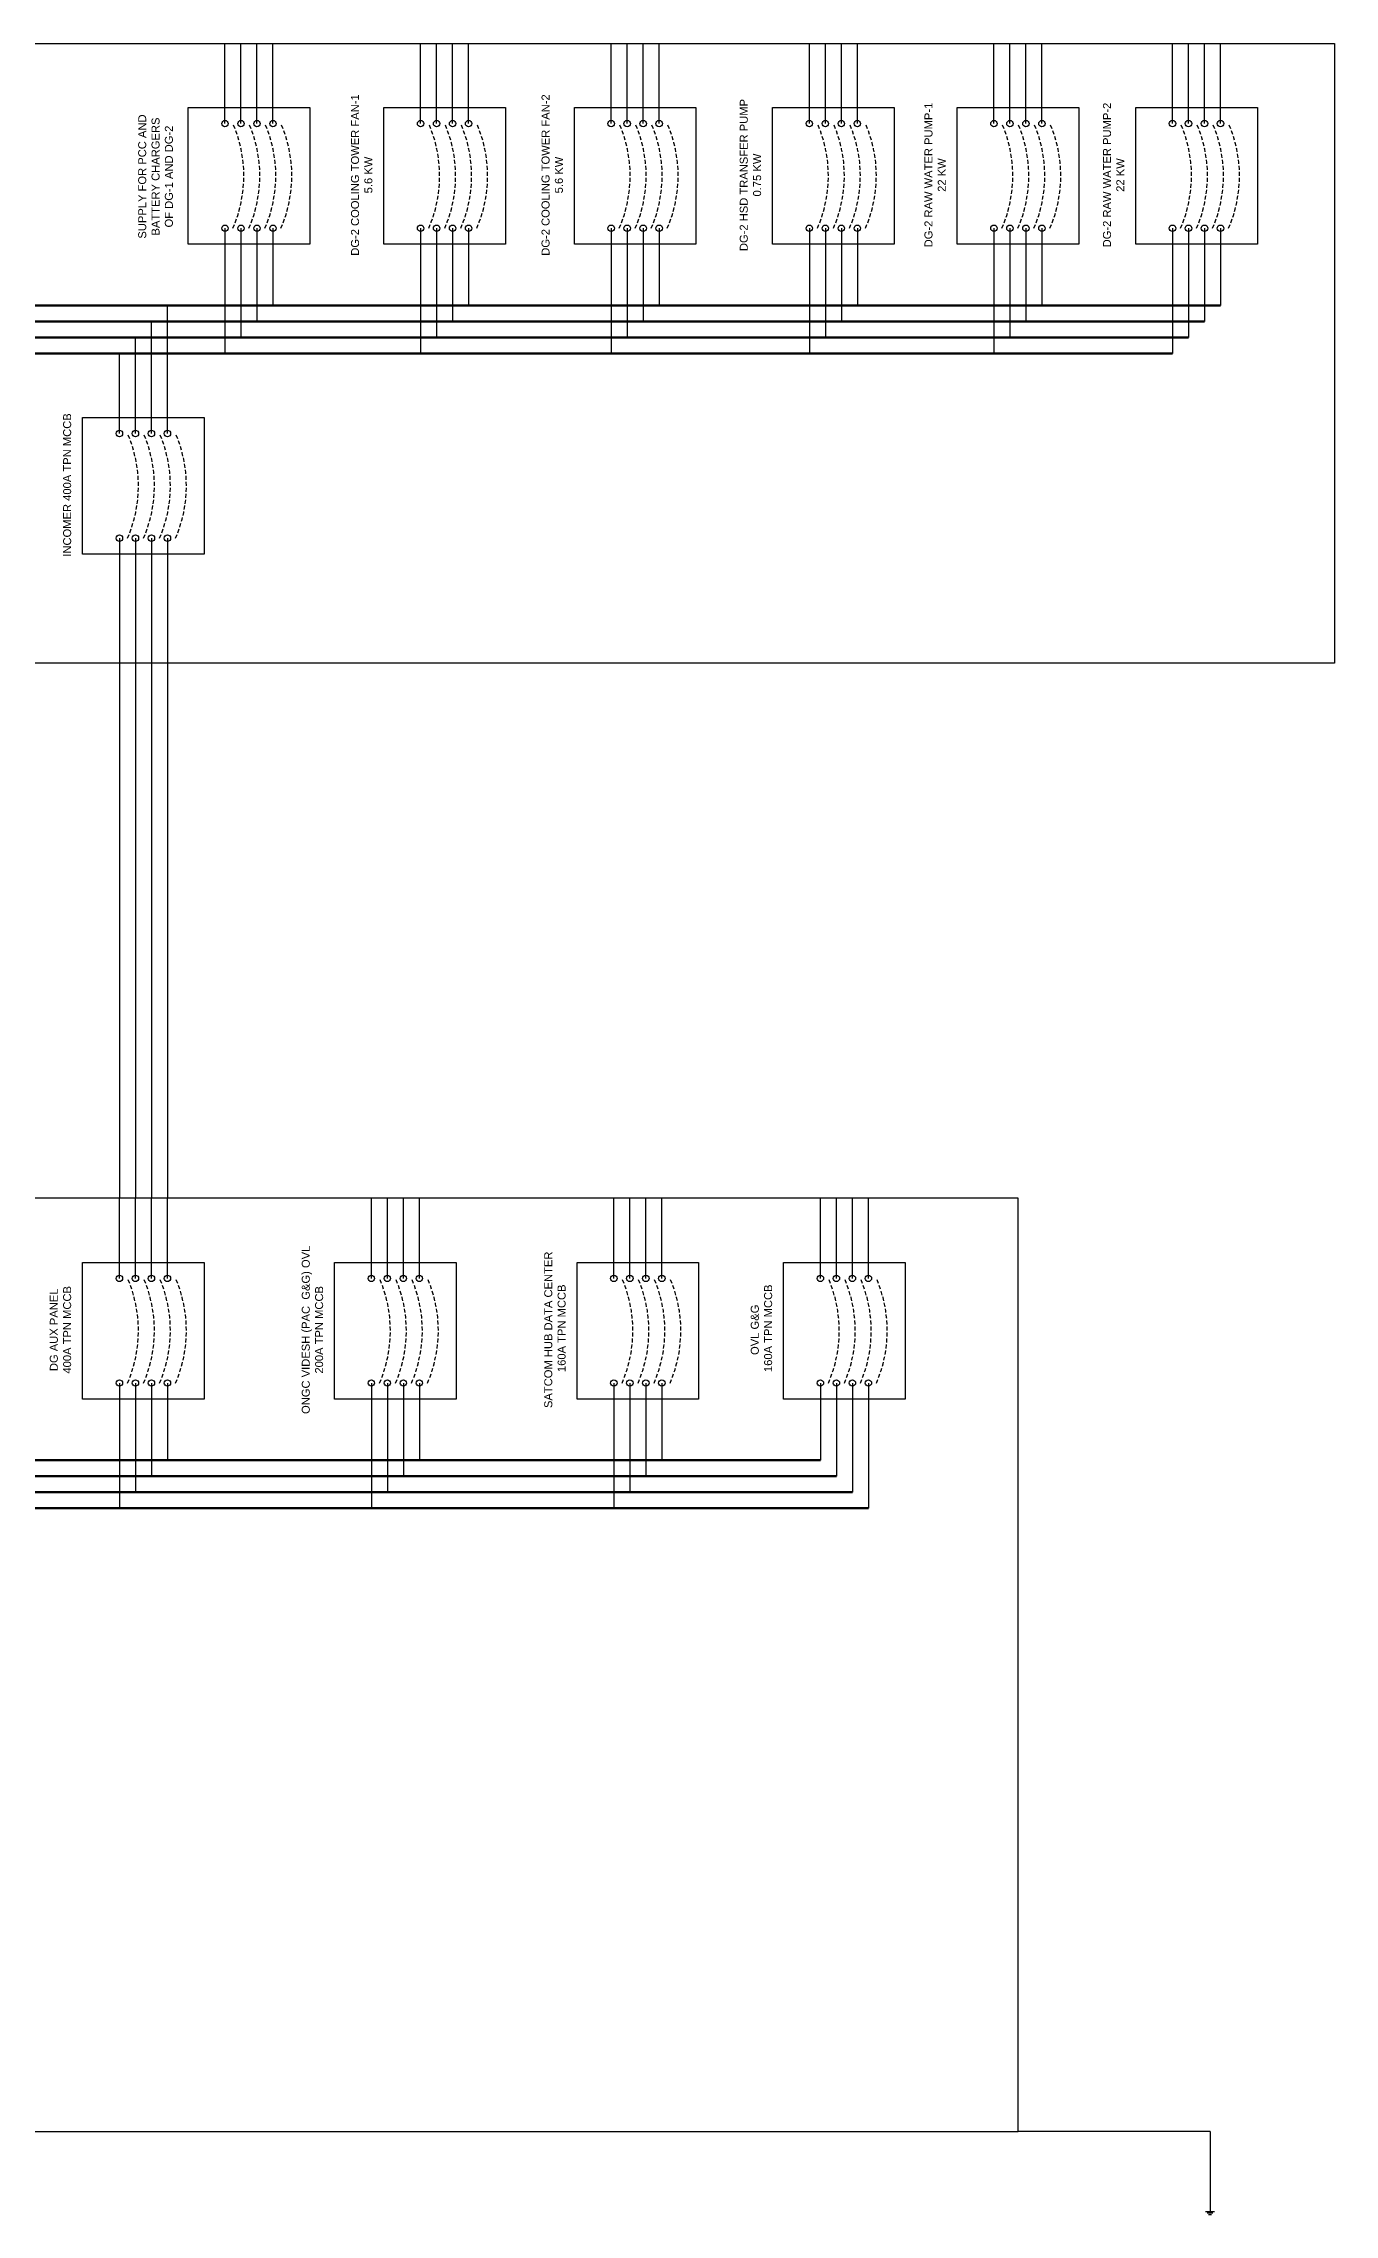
# Model space of a CAD drawing. Header units: inches. Extents: x -137 to 2243, y 16 to 894.
# Drawn here: x 624.6 to 705.4, y 608.2 to 743.9 of the extents above; entities that cross this region are included whole.
import ezdxf

# ---------------------------------------------------------------- set-up
doc = ezdxf.new("R2010")
doc.units = ezdxf.units.IN
doc.header["$MEASUREMENT"] = 0
doc.linetypes.add('DASHED2', pattern=[0.375, 0.25, -0.125])
doc.styles.get("Standard").update_dxf_attribs({"font": 'arial.ttf'})

msp = doc.modelspace()

# ---------------------------------------------------------------- linework, layer by layer
for p, q in [((635.99, 738.85), (635.99, 743.86)), ((636.99, 738.85), (636.99, 743.86)), ((637.99, 738.85), (637.99, 743.86)), ((638.99, 738.85), (638.99, 743.86)), ((648.22, 738.85), (648.22, 743.86)), ((649.22, 738.85), (649.22, 743.86)), ((650.22, 738.85), (650.22, 743.86)), ((651.22, 738.85), (651.22, 743.86)), ((660.13, 738.85), (660.13, 743.86)), ((661.13, 738.85), (661.13, 743.86)), ((662.13, 738.85), (662.13, 743.86)), ((663.13, 738.85), (663.13, 743.86)), ((672.52, 738.85), (672.52, 743.86)), ((673.52, 738.85), (673.52, 743.86)), ((674.52, 738.85), (674.52, 743.86)), ((675.52, 738.85), (675.52, 743.86)), ((684.06, 738.85), (684.06, 743.86)), ((685.06, 738.85), (685.06, 743.86)), ((686.06, 738.85), (686.06, 743.86)), ((687.06, 738.85), (687.06, 743.86)), ((695.22, 738.85), (695.22, 743.86)), ((696.22, 738.85), (696.22, 743.86)), ((697.22, 738.85), (697.22, 743.86)), ((698.22, 738.85), (698.22, 743.86)), ((635.99, 732.31), (635.99, 724.49)), ((636.99, 732.31), (636.99, 725.49)), ((637.99, 732.31), (637.99, 726.49)), ((638.99, 732.31), (638.99, 727.49)), ((648.22, 732.31), (648.22, 724.49)), ((649.22, 732.31), (649.22, 725.49)), ((650.22, 732.31), (650.22, 726.49)), ((651.22, 732.31), (651.22, 727.49)), ((660.13, 732.31), (660.13, 724.49)), ((661.13, 732.31), (661.13, 725.49)), ((662.13, 732.31), (662.13, 726.49)), ((663.13, 732.31), (663.13, 727.49)), ((672.52, 732.31), (672.52, 724.49)), ((673.52, 732.31), (673.52, 725.49)), ((674.52, 732.31), (674.52, 726.49)), ((675.52, 732.31), (675.52, 727.49)), ((684.06, 732.31), (684.06, 724.49)), ((685.06, 732.31), (685.06, 725.49)), ((686.06, 732.31), (686.06, 726.49)), ((687.06, 732.31), (687.06, 727.49)), ((695.22, 732.31), (695.22, 724.49)), ((696.22, 732.31), (696.22, 725.49)), ((697.22, 732.31), (697.22, 726.49)), ((698.22, 732.31), (698.22, 727.49)), ((632.39, 719.48), (632.39, 727.49)), ((631.39, 719.48), (631.39, 726.49)), ((630.39, 719.48), (630.39, 725.49)), ((629.39, 719.48), (629.39, 724.49)), ((629.39, 712.94), (629.39, 691.65)), ((630.39, 712.94), (630.39, 692.65)), ((631.39, 712.94), (631.39, 693.65)), ((632.39, 712.94), (632.39, 694.65)), ((631.39, 693.65), (631.39, 671.69)), ((632.39, 694.65), (632.39, 671.69)), ((630.39, 692.65), (630.39, 671.69)), ((629.39, 691.65), (629.39, 671.69)), ((629.39, 666.68), (629.39, 671.69)), ((630.39, 666.68), (630.39, 671.69)), ((631.39, 666.68), (631.39, 671.69)), ((632.39, 666.68), (632.39, 671.69)), ((645.14, 666.68), (645.14, 671.69)), ((646.14, 666.68), (646.14, 671.69)), ((647.14, 666.68), (647.14, 671.69)), ((648.14, 666.68), (648.14, 671.69)), ((660.3, 666.68), (660.3, 671.69)), ((661.3, 666.68), (661.3, 671.69)), ((662.3, 666.68), (662.3, 671.69)), ((663.3, 666.68), (663.3, 671.69)), ((673.21, 666.68), (673.21, 671.69)), ((674.21, 666.68), (674.21, 671.69)), ((675.21, 666.68), (675.21, 671.69)), ((676.21, 666.68), (676.21, 671.69)), ((629.39, 660.14), (629.39, 652.32)), ((630.39, 660.14), (630.39, 653.32)), ((631.39, 660.14), (631.39, 654.32)), ((632.39, 660.14), (632.39, 655.32)), ((645.14, 660.14), (645.14, 652.32)), ((646.14, 660.14), (646.14, 653.32)), ((647.14, 660.14), (647.14, 654.32)), ((648.14, 660.14), (648.14, 655.32)), ((660.3, 660.14), (660.3, 652.32)), ((661.3, 660.14), (661.3, 653.32)), ((662.3, 660.14), (662.3, 654.32)), ((663.3, 660.14), (663.3, 655.32)), ((673.21, 660.14), (673.21, 655.32)), ((674.21, 660.14), (674.21, 654.32)), ((675.21, 660.14), (675.21, 653.32)), ((676.21, 660.14), (676.21, 652.32)), ((697.57, 613.37), (685.57, 613.37)), ((697.57, 613.37), (697.57, 608.37)), ((697.28, 608.37), (697.85, 608.37)), ((697.38, 608.27), (697.75, 608.27)), ((697.48, 608.17), (697.65, 608.17))]:
    msp.add_line(p, q)
at = {"color": 240, "lineweight": 211, "true_color": 0xed1f24}
for p, q in [((570.68, 727.49), (698.22, 727.49)), ((548.06, 652.32), (676.21, 652.32))]:
    msp.add_line(p, q, dxfattribs=at)
at = {"color": 40, "lineweight": 211, "true_color": 0xf8d731}
for p, q in [((571.68, 726.49), (697.22, 726.49)), ((549.06, 653.32), (675.21, 653.32))]:
    msp.add_line(p, q, dxfattribs=at)
at = {"color": 152, "lineweight": 211, "true_color": 0x2776bb}
for p, q in [((572.68, 725.49), (696.22, 725.49)), ((550.06, 654.32), (674.21, 654.32))]:
    msp.add_line(p, q, dxfattribs=at)
at = {"color": 18, "lineweight": 211, "true_color": 0x000000}
for p, q in [((573.68, 724.49), (695.22, 724.49)), ((551.06, 655.32), (673.21, 655.32))]:
    msp.add_line(p, q, dxfattribs=at)
for points in [[(563.55, 743.86), (705.35, 743.86), (705.35, 705.12), (563.55, 705.12)], [(538.7, 613.37), (685.57, 613.37), (685.57, 671.69), (538.7, 671.69)]]:
    msp.add_lwpolyline(points, close=True)
at = {"color": 18, "true_color": 0x000000}
for points in [[(633.69, 739.85), (641.29, 739.85), (641.29, 731.31), (633.69, 731.31)], [(645.92, 739.85), (653.53, 739.85), (653.53, 731.31), (645.92, 731.31)], [(657.83, 739.85), (665.43, 739.85), (665.43, 731.31), (657.83, 731.31)], [(670.22, 739.85), (677.83, 739.85), (677.83, 731.31), (670.22, 731.31)], [(681.76, 739.85), (689.36, 739.85), (689.36, 731.31), (681.76, 731.31)], [(692.92, 739.85), (700.53, 739.85), (700.53, 731.31), (692.92, 731.31)], [(627.09, 720.48), (634.69, 720.48), (634.69, 711.94), (627.09, 711.94)], [(627.09, 667.68), (634.69, 667.68), (634.69, 659.14), (627.09, 659.14)], [(642.84, 667.68), (650.44, 667.68), (650.44, 659.14), (642.84, 659.14)], [(658, 667.68), (665.6, 667.68), (665.6, 659.14), (658, 659.14)], [(670.91, 667.68), (678.51, 667.68), (678.51, 659.14), (670.91, 659.14)]]:
    msp.add_lwpolyline(points, close=True, dxfattribs=at)
for centre in [(635.99, 738.85), (636.99, 738.85), (637.99, 738.85), (638.99, 738.85), (648.22, 738.85), (649.22, 738.85), (650.22, 738.85), (651.22, 738.85), (660.13, 738.85), (661.13, 738.85), (662.13, 738.85), (663.13, 738.85), (672.52, 738.85), (673.52, 738.85), (674.52, 738.85), (675.52, 738.85), (684.06, 738.85), (685.06, 738.85), (686.06, 738.85), (687.06, 738.85), (695.22, 738.85), (696.22, 738.85), (697.22, 738.85), (698.22, 738.85), (635.99, 732.31), (636.99, 732.31), (637.99, 732.31), (638.99, 732.31), (648.22, 732.31), (649.22, 732.31), (650.22, 732.31), (651.22, 732.31), (660.13, 732.31), (661.13, 732.31), (662.13, 732.31), (663.13, 732.31), (672.52, 732.31), (673.52, 732.31), (674.52, 732.31), (675.52, 732.31), (684.06, 732.31), (685.06, 732.31), (686.06, 732.31), (687.06, 732.31), (695.22, 732.31), (696.22, 732.31), (697.22, 732.31), (698.22, 732.31), (629.39, 719.48), (630.39, 719.48), (631.39, 719.48), (632.39, 719.48), (629.39, 712.94), (630.39, 712.94), (631.39, 712.94), (632.39, 712.94), (629.39, 666.68), (630.39, 666.68), (631.39, 666.68), (632.39, 666.68), (645.14, 666.68), (646.14, 666.68), (647.14, 666.68), (648.14, 666.68), (660.3, 666.68), (661.3, 666.68), (662.3, 666.68), (663.3, 666.68), (673.21, 666.68), (674.21, 666.68), (675.21, 666.68), (676.21, 666.68), (629.39, 660.14), (630.39, 660.14), (631.39, 660.14), (632.39, 660.14), (645.14, 660.14), (646.14, 660.14), (647.14, 660.14), (648.14, 660.14), (660.3, 660.14), (661.3, 660.14), (662.3, 660.14), (663.3, 660.14), (673.21, 660.14), (674.21, 660.14), (675.21, 660.14), (676.21, 660.14)]:
    msp.add_circle(centre, 0.201, dxfattribs=at)
at = {"color": 18, "linetype": 'DASHED2', "true_color": 0x000000}
for centre in [(628.96, 735.58), (629.96, 735.58), (630.96, 735.58), (631.96, 735.58), (641.2, 735.58), (642.2, 735.58), (643.2, 735.58), (644.2, 735.58), (653.11, 735.58), (654.11, 735.58), (655.11, 735.58), (656.11, 735.58), (665.5, 735.58), (666.5, 735.58), (667.5, 735.58), (668.5, 735.58), (677.03, 735.58), (678.03, 735.58), (679.03, 735.58), (680.03, 735.58), (688.2, 735.58), (689.2, 735.58), (690.2, 735.58), (691.2, 735.58), (622.37, 716.21), (623.37, 716.21), (624.37, 716.21), (625.37, 716.21), (622.37, 663.41), (623.37, 663.41), (624.37, 663.41), (625.37, 663.41), (638.12, 663.41), (639.12, 663.41), (640.12, 663.41), (641.12, 663.41), (653.28, 663.41), (654.28, 663.41), (655.28, 663.41), (656.28, 663.41), (666.18, 663.41), (667.18, 663.41), (668.18, 663.41), (669.18, 663.41)]:
    msp.add_arc(centre, 8.21, 336.5048, 23.4952, dxfattribs=at)

# ---------------------------------------------------------------- texts
at = {"color": 18, "true_color": 0x000000, "char_height": 0.5, "attachment_point": 9, "rotation": 90}
for s, width, heights, insert in [('\\pxqc;DG-2 COOLING TOWER FAN-1\\P5.6 KW', 21.8484, [2.19], (645.21, 746.56)), ('\\pxqc;DG-2 COOLING TOWER FAN-2\\P5.6 KW', 21.8484, [2.19], (657.12, 746.56)), ('\\pxqc;DG-2 HSD TRANSFER PUMP\\P0.75 KW', 21.8484, [2.19], (669.51, 746.56)), ('\\pxqc;DG-2 RAW WATER PUMP-1\\P22 KW', 21.8484, [2.19], (681.05, 746.56)), ('\\pxqc;DG-2 RAW WATER PUMP-2\\P22 KW', 21.8484, [2.19], (692.21, 746.56)), ('\\pxqc;SUPPLY FOR PCC AND BATTERY CHARGERS \\POF DG-1 AND DG-2', 10.3351, [10.37], (632.74, 740.71)), ('\\pxqc;INCOMER 400A TPN MCCB', 21.8484, [2.19], (626.38, 727.19)), ('\\pxqc;ONGC VIDESH (PAC  G&G) OVL\\P200A TPN MCCB', 21.8484, [2.19], (642.13, 674.39)), ('\\pxqc;SATCOM HUB DATA CENTER\\P 160A TPN MCCB', 21.8484, [2.19], (657.29, 674.39)), ('\\pxqc;OVL G&G\\P 160A TPN MCCB', 21.8484, [2.19], (670.2, 674.39)), ('\\pxqc;DG AUX PANEL\\P400A TPN MCCB', 21.8484, [2.19], (626.38, 674.39))]:
    msp.add_mtext_dynamic_manual_height_columns(s, width=width, gutter_width=1, heights=heights, dxfattribs=dict(at, insert=insert))

doc.saveas('drawing.dxf')
